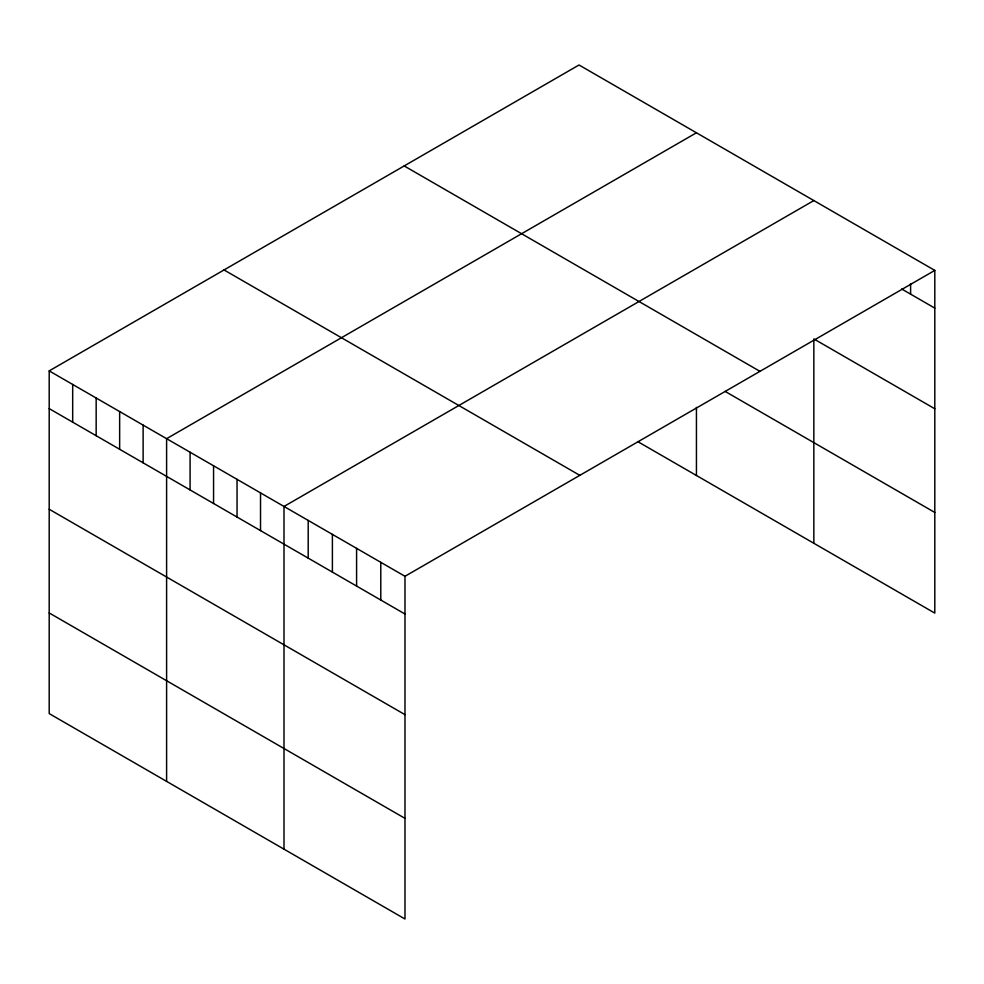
<?xml version="1.0" encoding="UTF-8"?>
<svg xmlns="http://www.w3.org/2000/svg" width="984" height="984" viewBox="0 0 984 984"><rect width="100%" height="100%" fill="white"/><g stroke="black" fill="none" stroke-linecap="round" stroke-linejoin="round"><path stroke-width="1.48" d="M934.8 270.403L404.978 576.292L404.978 919.007L49.2 713.597L49.2 370.894L579.023 64.993L934.8 270.403L934.8 613.106L637.73 441.595M696.438 132.779L166.603 438.679L166.603 781.382M813.842 200.564L284.007 506.452L284.007 849.167M901.688 289.001L934.8 308.115M813.842 338.927L934.8 408.766M404.19 165.939L759.956 371.349M725.134 391.411L934.8 512.455M224.044 269.948L579.81 475.346M49.2 370.894L404.978 576.292M49.2 408.606L404.978 614.004M49.2 509.257L404.978 714.655M49.2 612.946L404.978 818.356M910.606 283.589L910.606 294.142M813.842 340.452L813.842 543.266M696.438 407.401L696.438 475.493M380.783 562.331L380.783 600.043M356.589 548.359L356.589 586.07M332.395 534.398L332.395 572.098M308.201 520.425L308.201 558.137M260.526 492.898L260.526 530.61M237.046 479.343L237.046 517.055M213.565 465.789L213.565 503.501M190.084 452.234L190.084 489.946M143.123 425.113L143.123 462.824M119.642 411.558L119.642 449.27M96.161 398.003L96.161 435.715M72.681 384.449L72.681 422.161"/></g></svg>
